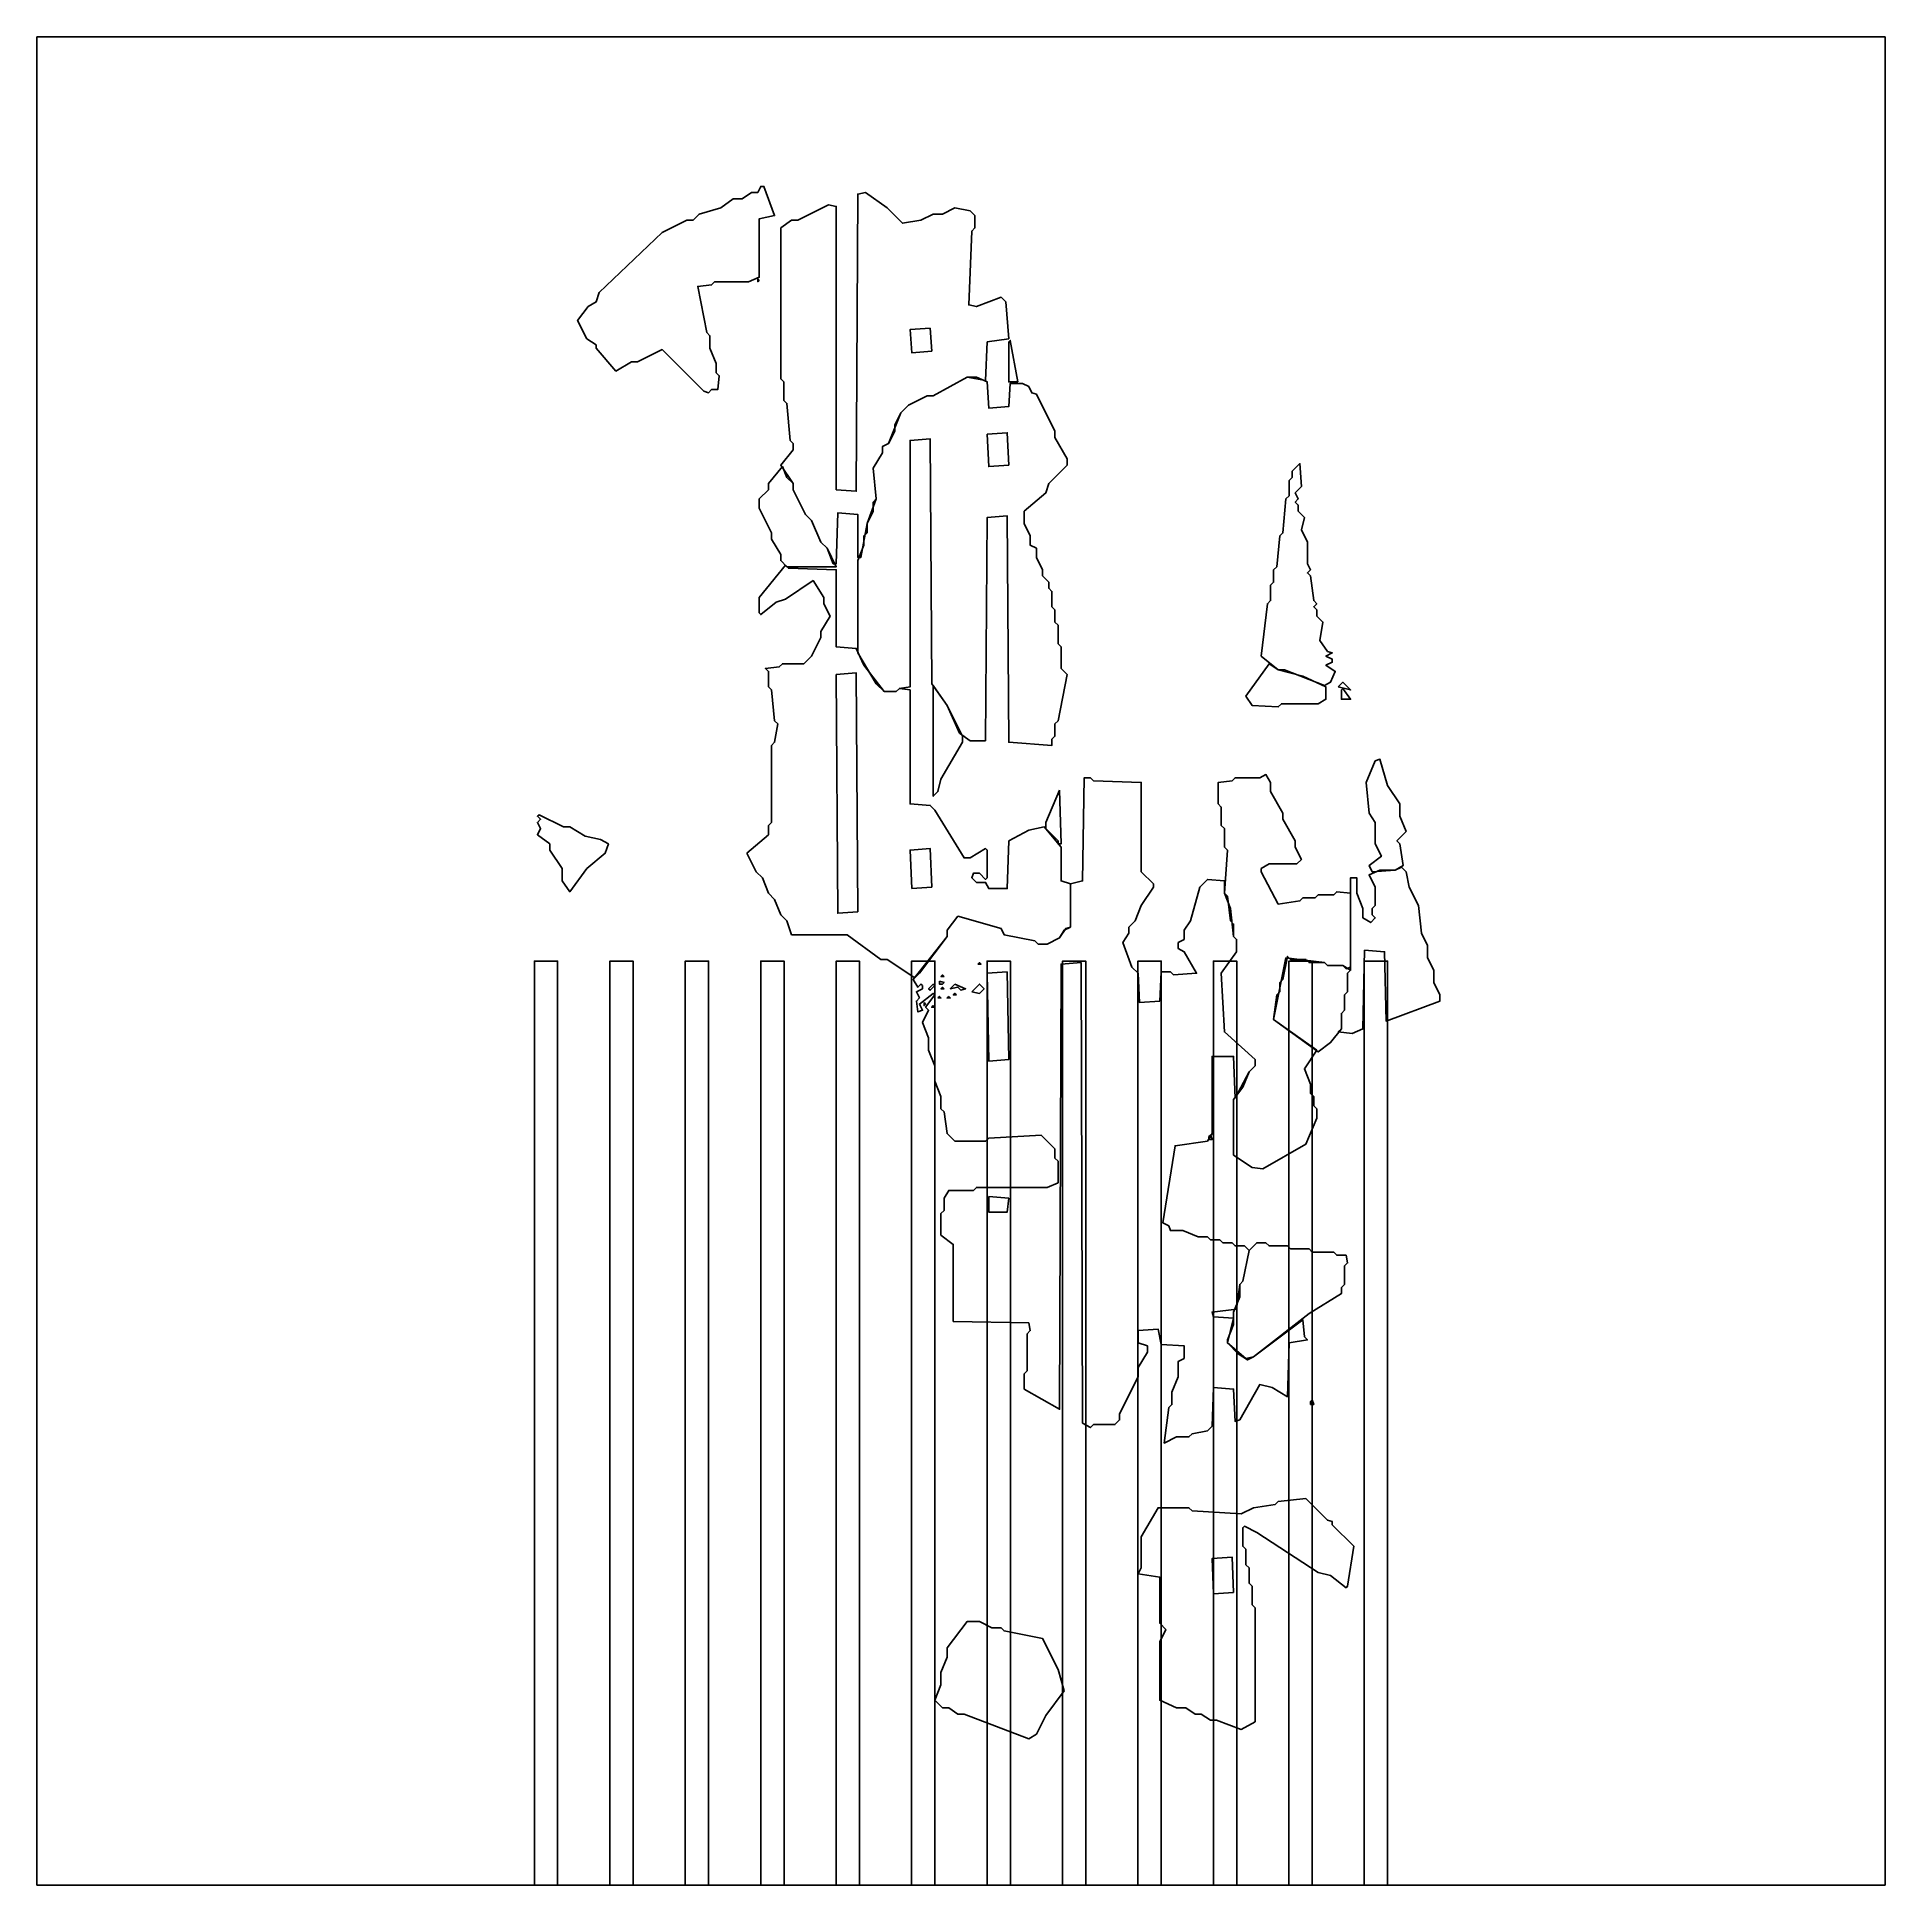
# Model space of a CAD drawing. Header units: millimetres. Extents: x 0 to 283, y 0 to 283.
import ezdxf

# ---------------------------------------------------------------- set-up
doc = ezdxf.new("R2010")
doc.units = ezdxf.units.MM
for name, color, linetype in [('CUT_OUTLINE', 5, 'Continuous'), ('CUT_SLOT', 1, 'Continuous'), ('ENG_D', 3, 'Continuous'), ('ENG_K', 2, 'Continuous'), ('ENG_L', 4, 'Continuous')]:
    doc.layers.add(name, color=color, linetype=linetype)

msp = doc.modelspace()

# ---------------------------------------------------------------- linework, layer by layer
at = {"layer": 'CUT_OUTLINE'}
msp.add_lwpolyline([(0, 0), (282.84, 0), (282.84, 282.84), (0, 282.84), (0, 0)], close=True, dxfattribs=at)
at = {"layer": 'CUT_SLOT'}
for points in [[(76.13, 0), (79.69, 0), (79.69, 141.42), (76.13, 141.42), (76.13, 0)], [(87.68, 0), (91.24, 0), (91.24, 141.42), (87.68, 141.42), (87.68, 0)], [(99.22, 0), (102.79, 0), (102.79, 141.42), (99.22, 141.42), (99.22, 0)], [(110.77, 0), (114.34, 0), (114.34, 141.42), (110.77, 141.42), (110.77, 0)], [(122.32, 0), (125.88, 0), (125.88, 141.42), (122.32, 141.42), (122.32, 0)], [(133.87, 0), (137.43, 0), (137.43, 141.42), (133.87, 141.42), (133.87, 0)], [(145.41, 0), (148.98, 0), (148.98, 141.42), (145.41, 141.42), (145.41, 0)], [(156.96, 0), (160.52, 0), (160.52, 141.42), (156.96, 141.42), (156.96, 0)], [(168.51, 0), (172.07, 0), (172.07, 141.42), (168.51, 141.42), (168.51, 0)], [(180.05, 0), (183.62, 0), (183.62, 141.42), (180.05, 141.42), (180.05, 0)], [(191.6, 0), (195.16, 0), (195.16, 141.42), (191.6, 141.42), (191.6, 0)], [(203.15, 0), (206.71, 0), (206.71, 141.42), (203.15, 141.42), (203.15, 0)]]:
    msp.add_lwpolyline(points, close=True, dxfattribs=at)
at = {"layer": 'ENG_D'}
for points in [[(117.62, 209.78), (115.73, 213.55), (115.73, 214.49), (113.84, 217.32), (115.73, 219.67), (115.73, 220.62), (115.26, 221.09), (114.79, 226.75), (114.32, 227.22), (114.32, 230.05), (113.84, 230.52), (113.84, 253.62), (115.49, 254.79), (116.44, 254.79), (121.15, 257.15), (122.33, 256.92), (122.33, 213.55), (125.39, 213.31), (125.63, 258.8), (126.81, 259.04), (130.11, 256.68), (132.46, 254.32), (135.29, 254.79), (137.18, 255.74), (138.59, 255.74), (140.48, 256.68), (142.84, 256.21), (143.54, 255.5), (143.54, 253.62), (143.07, 253.14), (142.6, 241.83), (143.78, 241.59), (147.55, 243.01), (148.26, 242.3), (148.73, 236.65), (145.43, 236.17), (145.19, 230.28), (142.36, 230.75), (137.18, 227.92), (136.24, 227.92), (133.41, 226.51), (132.23, 225.33), (130.34, 220.62), (129.4, 220.15), (129.4, 219.2), (127.99, 216.85), (128.46, 212.13), (127.04, 208.36), (126.1, 203.18), (125.63, 203.18), (125.63, 209.78), (122.57, 210.01), (122.33, 202.23), (121.86, 202.23), (120.92, 204.59), (119.97, 205.53), (118.56, 208.83), (117.62, 209.78)], [(110.54, 245.6), (110.31, 245.37), (110.31, 245.84), (110.54, 245.6)], [(136.71, 238.29), (133.64, 238.06), (133.88, 234.52), (136.94, 234.76), (136.71, 238.29)], [(150.14, 230.05), (148.73, 230.05), (148.73, 236.17), (148.96, 236.41), (150.14, 230.05)], [(188.8, 198.93), (189.27, 199.4), (189.27, 201.29), (189.74, 201.76), (190.21, 206.48), (190.68, 206.95), (191.15, 212.13), (191.63, 212.6), (191.63, 214.96), (192.1, 215.43), (192.1, 216.37), (193.28, 217.55), (193.51, 214.02), (192.57, 213.07), (193.04, 212.13), (192.57, 211.66), (193.04, 211.19), (193.04, 210.25), (193.98, 209.3), (193.51, 207.42), (194.45, 205.53), (194.45, 202.23), (194.93, 201.29), (194.45, 200.82), (194.93, 200.35), (195.4, 196.58), (195.87, 196.1), (195.4, 195.63), (195.87, 195.16), (195.87, 194.22), (196.81, 193.28), (196.34, 190.45), (197.52, 188.8), (198.23, 188.56), (197.28, 188.09), (198.23, 187.62), (198.23, 187.15), (197.28, 186.68), (198.7, 185.73), (197.99, 184.08), (197.05, 183.61), (190.92, 185.97), (189.98, 185.97), (187.38, 188.09), (188.33, 196.1), (188.8, 196.58), (188.8, 198.93)], [(108.66, 157.92), (111.96, 160.75), (111.96, 162.16), (112.43, 162.63), (112.43, 174.42), (112.9, 174.89), (113.37, 177.72), (112.9, 178.19), (112.43, 182.9), (111.96, 183.38), (111.96, 185.73), (111.49, 186.2), (113.61, 186.44), (114.08, 186.91), (117.38, 186.91), (118.56, 188.09), (119.97, 190.92), (119.97, 191.86), (121.39, 194.22), (120.44, 196.1), (120.44, 197.05), (118.79, 199.64), (114.55, 196.81), (113.14, 196.34), (110.78, 194.45), (110.54, 194.69), (110.54, 197.05), (114.55, 202), (115.02, 201.53), (122.33, 201.29), (122.33, 189.5), (125.39, 189.27), (126.57, 186.68), (129.64, 182.67), (131.52, 182.67), (131.99, 183.14), (133.64, 182.9), (133.64, 165.46), (136.71, 165.23), (137.41, 164.52), (141.89, 157.21), (142.84, 157.21), (145.19, 158.63), (145.43, 158.39), (145.43, 154.15), (145.19, 153.91), (144.25, 154.86), (143.31, 154.86), (143.07, 154.15), (143.78, 153.44), (145.19, 153.44), (145.66, 152.5), (148.49, 152.5), (148.73, 159.81), (151.79, 161.46), (154.15, 161.93), (156.74, 158.86), (156.74, 153.68), (158.16, 153.21), (158.16, 146.61), (157.21, 146.14), (156.51, 144.96), (154.62, 144.01), (153.21, 144.01), (152.74, 144.49), (148.02, 145.43), (147.55, 146.37), (140.95, 148.26), (139.3, 146.14), (139.3, 145.19), (135.06, 139.54), (134.35, 138.83), (130.11, 141.66), (129.16, 141.66), (123.98, 145.43), (115.49, 145.43), (114.79, 147.55), (113.84, 148.49), (112.9, 150.85), (111.96, 151.79), (111.02, 154.15), (110.07, 155.09), (108.66, 157.92)], [(125.63, 148.96), (125.39, 185.5), (122.33, 185.26), (122.57, 148.73), (125.63, 148.96)], [(199.17, 183.38), (199.88, 184.08), (201.05, 182.9), (199.17, 183.38)], [(137.18, 183.61), (139.3, 180.55), (141.66, 175.83), (141.66, 174.89), (138.36, 169.23), (137.89, 167.35), (137.18, 166.64), (137.18, 183.61)], [(204.83, 172.06), (205.53, 172.3), (206.71, 168.29), (208.6, 165.46), (208.6, 163.58), (209.54, 161.22), (208.13, 159.81), (208.6, 159.33), (209.07, 156.03), (207.89, 155.33), (204.35, 155.09), (203.88, 156.03), (205.77, 157.45), (204.83, 159.33), (204.83, 162.63), (203.88, 164.05), (203.41, 168.76), (204.83, 172.06)], [(133.88, 152.5), (136.94, 152.74), (136.71, 158.63), (133.64, 158.39), (133.88, 152.5)], [(197.52, 140.71), (199.88, 140.71), (201.05, 140.01), (200.58, 139.54), (200.58, 136.71), (200.11, 136.24), (200.11, 133.88), (199.64, 133.41), (199.64, 131.05), (197.99, 128.93), (196.1, 127.51), (189.27, 132.46), (189.74, 136.24), (190.21, 136.71), (190.21, 138.12), (190.68, 138.59), (191.39, 142.13), (191.86, 141.66), (194.22, 141.66), (194.69, 141.19), (197.05, 141.19), (197.52, 140.71)], [(188.09, 98.29), (188.56, 97.82), (191.39, 97.82), (191.86, 97.35), (194.69, 97.35), (195.16, 96.87), (198.46, 96.87), (198.93, 96.4), (200.35, 96.4), (200.58, 95.22), (200.11, 94.75), (200.11, 91.92), (199.64, 91.45), (199.64, 90.51), (194.69, 87.45), (186.2, 80.85), (185.03, 80.61), (182.2, 82.97), (182.2, 83.44), (183.14, 85.8), (183.14, 87.68), (184.08, 90.04), (184.08, 91.92), (184.55, 92.4), (185.5, 97.11), (186.68, 98.29), (188.09, 98.29)], [(144.25, 40.31), (146.14, 39.36), (147.55, 39.36), (148.02, 38.89), (153.91, 37.71), (156.27, 33), (157.21, 29.7), (154.38, 25.93), (152.97, 23.1), (151.79, 22.39), (141.89, 26.16), (140.95, 26.16), (139.54, 27.11), (138.59, 27.11), (137.41, 28.28), (138.36, 30.64), (138.36, 32.53), (139.3, 34.88), (139.3, 36.3), (142.36, 40.31), (144.25, 40.31)]]:
    msp.add_lwpolyline(points, close=True, dxfattribs=at)
at = {"layer": 'ENG_K'}
for points in [[(145.19, 175.13), (142.84, 175.13), (141.19, 176.31), (139.3, 180.55), (136.94, 183.85), (136.71, 221.32), (133.64, 221.09), (133.64, 183.38), (131.99, 183.14), (131.52, 182.67), (129.64, 182.67), (128.46, 183.85), (125.63, 188.56), (125.63, 202.7), (126.57, 205.06), (126.57, 206.48), (127.04, 206.95), (127.04, 208.36), (127.99, 210.25), (127.99, 211.66), (128.46, 212.13), (127.99, 216.85), (129.4, 219.2), (129.4, 220.15), (130.34, 220.62), (131.29, 222.5), (131.29, 223.45), (132.23, 225.33), (133.41, 226.51), (136.24, 227.92), (137.18, 227.92), (142.36, 230.75), (143.78, 230.75), (145.43, 230.05), (145.66, 226.04), (148.73, 226.27), (148.96, 229.81), (150.85, 229.81), (151.79, 229.34), (152.26, 228.4), (152.97, 228.16), (155.8, 222.5), (155.8, 221.56), (157.68, 218.26), (157.68, 217.32), (154.86, 214.49), (154.38, 213.07), (151.09, 210.25), (151.09, 208.36), (152.03, 206.48), (152.03, 205.06), (152.97, 204.59), (152.97, 203.18), (153.91, 201.29), (153.91, 200.35), (154.86, 199.4), (154.86, 198.46), (155.33, 197.99), (155.33, 195.63), (155.8, 195.16), (155.8, 193.28), (156.27, 192.8), (156.27, 189.98), (156.74, 189.5), (156.74, 186.2), (157.68, 185.26), (156.27, 178.19), (155.8, 177.72), (155.8, 175.83), (155.33, 175.36), (155.33, 174.42), (148.73, 174.89), (148.49, 209.54), (145.43, 209.3), (145.19, 175.13)], [(148.73, 217.32), (148.49, 222.27), (145.43, 222.03), (145.66, 217.08), (148.73, 217.32)], [(189.98, 185.97), (193.75, 185.03), (197.28, 183.38), (197.28, 181.49), (196.1, 180.78), (190.45, 180.78), (189.98, 180.31), (185.97, 180.55), (185.03, 181.96), (188.56, 186.91), (189.98, 185.97)], [(199.88, 183.14), (201.05, 181.49), (199.64, 181.49), (199.64, 182.9), (199.88, 183.14)], [(160.04, 70.71), (159.81, 141.19), (156.74, 140.95), (156.51, 72.83), (151.09, 75.9), (151.09, 78.25), (151.56, 78.72), (151.56, 84.38), (152.03, 84.85), (151.79, 86.03), (140.24, 86.27), (140.24, 98.05), (138.36, 99.47), (138.36, 102.77), (138.83, 103.24), (138.83, 105.12), (139.54, 106.3), (143.31, 106.3), (143.78, 106.77), (154.62, 106.77), (156.27, 107.48), (156.27, 110.78), (155.8, 111.25), (155.8, 112.67), (153.68, 114.79), (145.66, 114.32), (145.19, 113.84), (140.48, 113.84), (139.3, 115.02), (138.83, 118.32), (138.36, 118.79), (138.36, 120.68), (137.41, 123.04), (137.41, 125.39), (136.47, 127.75), (136.47, 129.64), (135.53, 131.99), (136.47, 133.88), (136, 134.35), (137.41, 136.24), (137.18, 136.47), (135.06, 134.82), (135.53, 133.88), (134.82, 133.64), (134.59, 135.29), (135.06, 135.76), (134.59, 136.71), (135.53, 137.18), (135.53, 137.65), (135.29, 137.89), (134.82, 137.41), (134.11, 138.59), (139.3, 145.19), (139.3, 146.14), (140.95, 148.26), (147.55, 146.37), (148.02, 145.43), (152.74, 144.49), (153.21, 144.01), (154.62, 144.01), (156.51, 144.96), (157.45, 146.37), (158.16, 146.61), (158.16, 153.21), (160.04, 153.68), (160.28, 169.47), (161.22, 169.47), (161.69, 169), (169, 168.76), (169, 155.09), (170.88, 153.21), (170.88, 152.74), (169, 149.91), (168.06, 147.55), (167.11, 146.61), (167.11, 145.66), (166.17, 144.25), (167.58, 140.48), (168.53, 139.54), (168.76, 135.06), (171.83, 135.29), (172.06, 139.77), (173.48, 139.77), (173.95, 139.3), (177.48, 139.54), (175.6, 142.84), (174.66, 143.31), (174.66, 144.25), (175.6, 144.72), (175.6, 146.14), (176.54, 147.55), (177.96, 152.74), (179.13, 153.91), (181.73, 153.68), (181.73, 151.79), (182.67, 149.44), (183.14, 145.19), (183.61, 144.72), (183.61, 142.84), (181.26, 139.54), (181.73, 130.58), (186.44, 126.34), (186.44, 125.39), (185.5, 124.45), (183.38, 120.44), (183.14, 126.81), (179.84, 126.81), (179.84, 115.02), (179.13, 113.84), (174.18, 113.14), (172.3, 101.35), (173.24, 100.88), (173.48, 100.17), (175.36, 100.17), (177.72, 99.23), (179.13, 99.23), (179.61, 98.76), (181.02, 98.76), (181.49, 98.29), (182.9, 98.29), (183.38, 97.82), (184.79, 97.82), (185.5, 97.11), (184.55, 92.4), (184.08, 91.92), (183.61, 88.15), (179.84, 87.68), (180.08, 86.97), (183.14, 86.74), (182.2, 82.97), (183.85, 81.32), (185.26, 80.37), (186.2, 80.85), (193.75, 86.5), (193.98, 83.91), (194.45, 83.44), (191.63, 82.97), (191.39, 74.72), (189.03, 76.13), (187.15, 76.6), (184.08, 71.18), (183.38, 70.95), (183.14, 75.9), (180.08, 76.13), (179.84, 70.24), (179.13, 69.53), (176.78, 69.06), (176.31, 68.59), (174.42, 68.59), (172.53, 67.65), (173.24, 73.07), (173.71, 73.54), (173.71, 75.42), (174.66, 77.78), (174.66, 80.14), (175.6, 80.61), (175.6, 82.5), (172.06, 82.73), (171.59, 85.09), (168.53, 84.85), (168.53, 82.97), (169.94, 82.5), (169.94, 81.55), (168.53, 79.2), (168.53, 77.78), (165.7, 72.12), (165.7, 71.18), (164.99, 70.47), (161.69, 70.47), (161.22, 70), (160.04, 70.71)], [(156.51, 167.58), (156.74, 159.33), (156.27, 159.33), (156.27, 159.81), (154.38, 161.69), (154.38, 162.63), (156.51, 167.58)], [(204.83, 149.91), (204.83, 152.74), (203.88, 154.62), (205.53, 155.33), (207.89, 155.33), (208.83, 155.8), (209.54, 155.09), (210.01, 152.74), (211.42, 149.91), (211.9, 145.66), (212.84, 143.78), (212.84, 141.89), (213.78, 140.01), (213.78, 138.12), (214.72, 136.24), (214.72, 135.29), (206.48, 132.23), (206.24, 142.84), (203.18, 143.07), (202.94, 131.05), (201.29, 130.34), (199.17, 130.58), (199.64, 131.05), (199.64, 133.41), (200.11, 133.88), (200.11, 136.24), (200.58, 136.71), (200.58, 139.54), (201.05, 140.01), (201.05, 154.15), (202, 154.15), (202, 151.79), (202.94, 149.44), (202.94, 148.02), (204.12, 147.31), (204.83, 148.02), (204.35, 148.49), (204.35, 149.44), (204.83, 149.91)], [(138.83, 139.06), (138.59, 139.3), (138.36, 139.06), (138.83, 139.06)], [(144.01, 140.95), (144.49, 140.95), (144.25, 141.19), (144.01, 140.95)], [(148.49, 139.77), (145.43, 139.54), (145.66, 126.1), (148.73, 126.34), (148.49, 139.77)], [(137.18, 137.89), (136.47, 137.18), (136.71, 136.94), (137.41, 137.65), (137.18, 137.89)], [(137.89, 135.76), (138.36, 135.76), (138.12, 136), (137.89, 135.76)], [(138.12, 138.36), (138.12, 137.89), (138.59, 137.89), (138.83, 138.12), (138.12, 138.36)], [(138.83, 137.18), (138.59, 137.41), (138.36, 137.18), (138.83, 137.18)], [(139.54, 136), (139.3, 135.76), (139.77, 135.76), (139.54, 136)], [(140.48, 137.89), (139.77, 137.18), (140.95, 137.41), (141.42, 136.94), (142.13, 137.18), (140.48, 137.89)], [(140.71, 136.24), (140.48, 136.47), (140.24, 136.24), (140.71, 136.24)], [(143.07, 136.71), (144.25, 136.47), (144.96, 137.18), (144.25, 137.89), (143.07, 136.71)], [(135.76, 135.06), (136, 134.82), (135.76, 134.59), (135.76, 135.06)], [(137.18, 134.59), (136.94, 134.35), (137.41, 134.35), (137.18, 134.59)], [(145.66, 105.36), (145.66, 103), (148.49, 103), (148.73, 105.12), (145.66, 105.36)], [(194.93, 73.54), (194.93, 74.01), (195.16, 74.25), (195.4, 73.54), (194.93, 73.54)], [(194.22, 59.16), (197.52, 55.86), (198.23, 55.63), (198.23, 55.15), (201.53, 51.85), (200.58, 45.73), (200.35, 45.49), (197.99, 47.38), (196.1, 47.85), (186.68, 53.98), (184.79, 54.92), (184.55, 54.68), (184.55, 51.85), (185.03, 51.38), (185.03, 49.03), (185.5, 48.55), (185.5, 46.2), (185.97, 45.73), (185.97, 42.9), (186.44, 42.43), (186.44, 24.98), (184.32, 23.81), (180.55, 25.22), (179.61, 25.22), (178.19, 26.16), (177.25, 26.16), (175.83, 27.11), (174.42, 27.11), (171.83, 28.28), (171.83, 37.24), (172.77, 39.13), (171.83, 40.07), (171.83, 47.14), (168.53, 47.61), (169, 48.55), (169, 53.27), (171.59, 57.75), (176.31, 57.75), (176.78, 57.28), (184.32, 56.8), (186.2, 57.75), (189.5, 58.22), (189.98, 58.69), (194.22, 59.16)], [(183.14, 44.78), (182.9, 50.2), (179.84, 49.97), (180.08, 44.55), (183.14, 44.78)]]:
    msp.add_lwpolyline(points, close=True, dxfattribs=at)
at = {"layer": 'ENG_L'}
for points in [[(102.06, 228.63), (95.7, 235), (91.92, 233.11), (90.98, 233.11), (88.62, 231.7), (85.56, 235.23), (85.56, 235.7), (84.15, 236.65), (82.73, 239.47), (84.38, 241.59), (85.56, 242.3), (86.03, 243.72), (95.7, 252.91), (99.47, 254.79), (100.41, 254.79), (101.35, 255.74), (104.65, 256.68), (106.54, 258.09), (107.95, 258.09), (109.37, 259.04), (110.31, 259.04), (110.78, 259.98), (111.25, 259.98), (112.9, 255.5), (110.54, 255.03), (110.54, 246.07), (108.89, 245.37), (103.71, 245.37), (103.24, 244.89), (101.12, 244.66), (102.53, 237.59), (103, 237.12), (103, 235.23), (103.94, 232.87), (103.94, 231.46), (104.42, 230.99), (104.18, 228.87), (103.24, 228.87), (102.77, 228.4), (102.06, 228.63)], [(114.79, 201.76), (113.84, 202.7), (113.84, 203.65), (112.43, 206), (112.43, 206.95), (110.54, 210.72), (110.54, 212.13), (111.96, 213.55), (111.96, 214.49), (114.08, 217.08), (114.79, 215.43), (115.73, 214.49), (115.73, 213.55), (117.62, 209.78), (118.56, 208.83), (119.97, 205.53), (120.92, 204.59), (122.33, 201.76), (114.79, 201.76)], [(185.97, 109.84), (183.14, 111.72), (183.14, 120.21), (184.55, 122.09), (185.5, 124.45), (186.44, 125.39), (186.44, 126.34), (181.73, 130.58), (181.26, 139.54), (183.61, 142.84), (183.61, 144.72), (183.14, 145.19), (183.14, 147.08), (182.67, 147.55), (182.2, 151.32), (181.73, 151.79), (182.2, 158.39), (181.73, 158.86), (181.73, 161.69), (181.26, 162.16), (181.26, 164.99), (180.78, 165.46), (180.78, 168.76), (182.9, 169), (183.38, 169.47), (187.15, 169.47), (188.09, 169.94), (188.8, 168.76), (188.8, 167.35), (190.68, 164.05), (190.68, 163.11), (192.57, 159.81), (192.57, 158.86), (193.51, 156.98), (192.8, 156.27), (188.56, 156.27), (187.38, 155.56), (187.38, 155.09), (189.98, 150.14), (193.28, 150.61), (193.75, 151.09), (195.63, 151.09), (196.1, 151.56), (198.46, 151.56), (198.93, 152.03), (201.05, 151.79), (201.05, 140.48), (200.35, 140.24), (199.88, 140.71), (197.52, 140.71), (197.05, 141.19), (191.15, 141.89), (189.27, 132.46), (195.87, 127.75), (193.98, 124.92), (194.93, 122.57), (194.93, 121.15), (195.4, 120.68), (195.4, 119.27), (195.87, 118.79), (195.87, 117.38), (194.22, 113.37), (187.62, 109.6), (185.97, 109.84)], [(80.37, 153.68), (80.37, 155.56), (78.49, 158.39), (78.49, 159.33), (76.6, 160.75), (77.07, 161.69), (76.6, 162.63), (77.07, 163.11), (76.6, 163.58), (76.84, 163.81), (80.61, 161.93), (81.55, 161.93), (83.91, 160.51), (86.27, 160.04), (87.45, 159.33), (86.97, 157.92), (84.15, 155.56), (81.55, 152.03), (80.37, 153.68)], [(179.37, 114.08), (179.37, 114.55), (179.61, 114.79), (179.84, 114.08), (179.37, 114.08)]]:
    msp.add_lwpolyline(points, close=True, dxfattribs=at)

doc.saveas('drawing.dxf')
